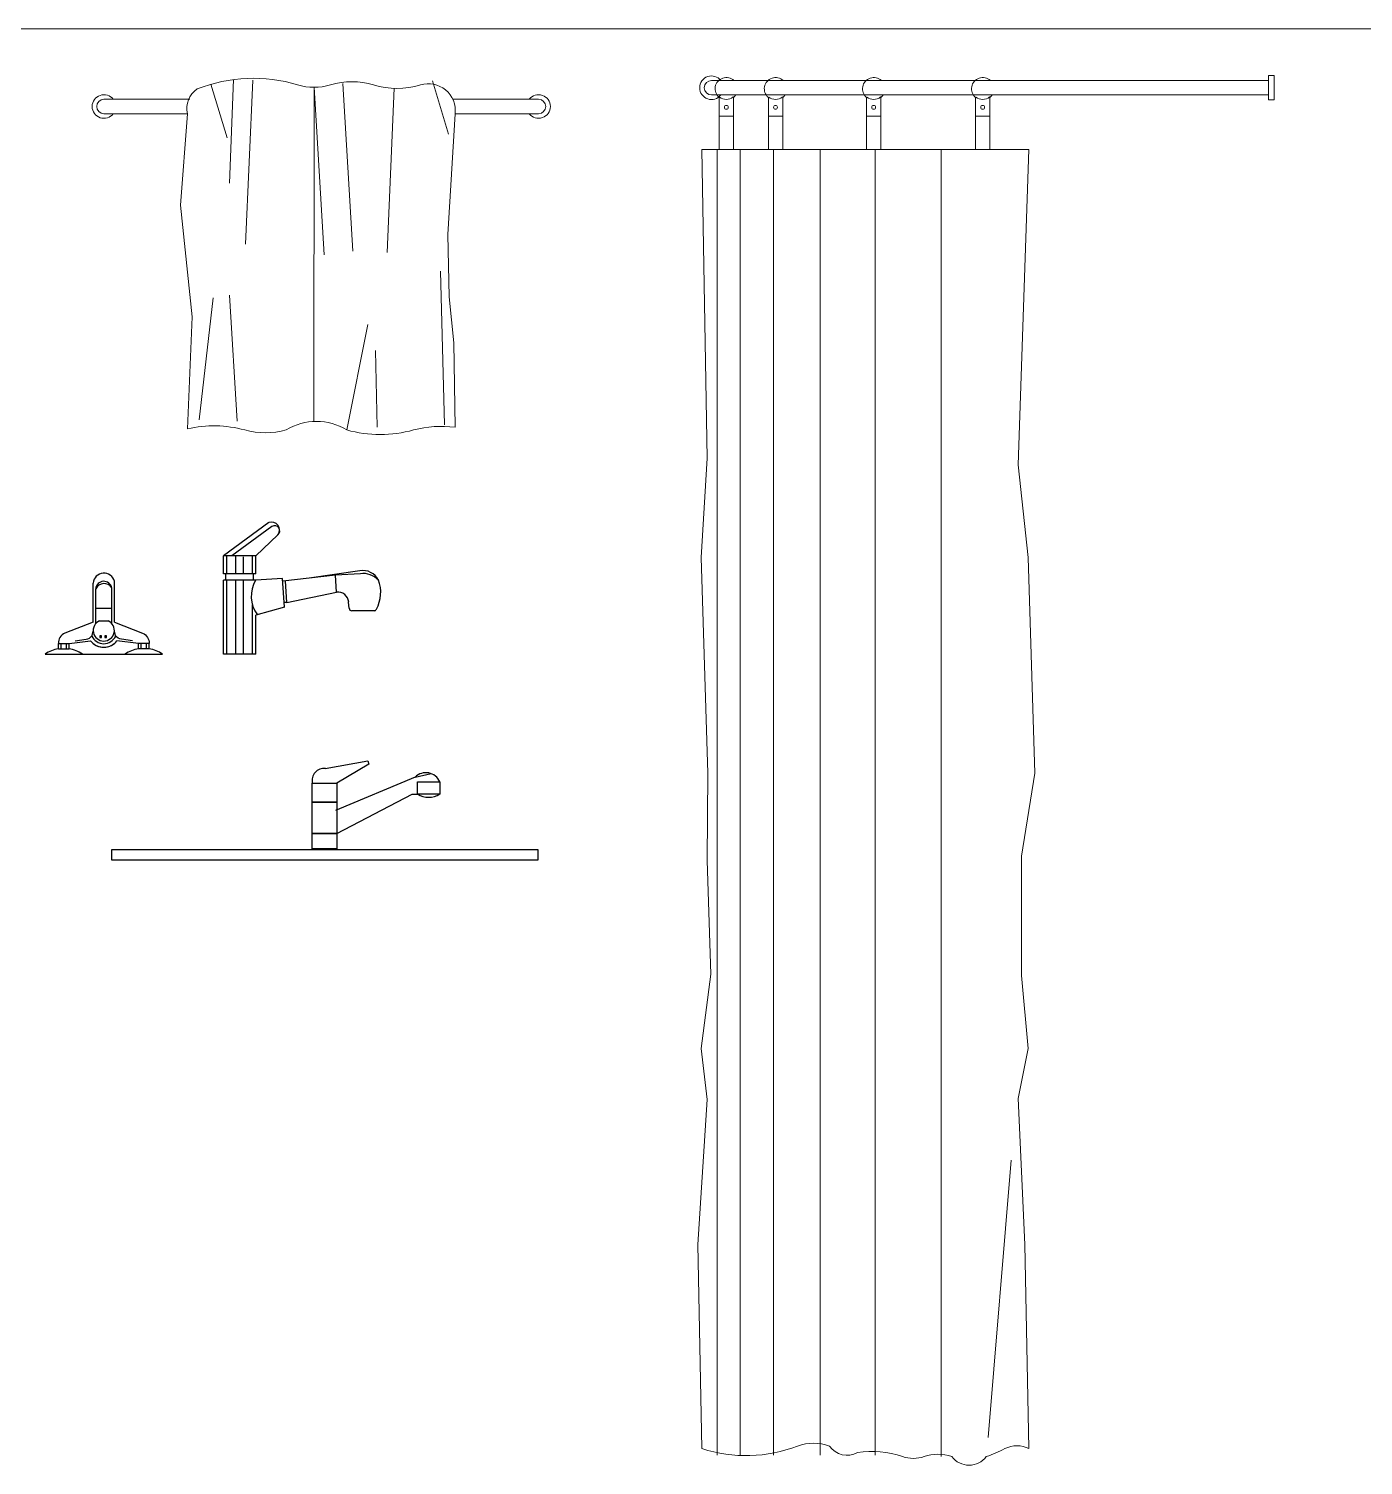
# Model space of a CAD drawing. Header units: inches. Extents: x 242965 to 445791, y 236206 to 423703.
# Drawn here: x 390520 to 393019, y 364399 to 367089 of the extents above; entities that cross this region are included whole.
import ezdxf

# ---------------------------------------------------------------- set-up
doc = ezdxf.new("R2010")
doc.units = ezdxf.units.IN
doc.header["$MEASUREMENT"] = 0
doc.layers.add('9', color=251, linetype='Continuous', lineweight=13)
doc.layers.add('e', color=96, linetype='Continuous', lineweight=5)
doc.layers.add('Furniture', color=155, linetype='Continuous')

# ---------------------------------------------------------------- blocks, each defined once
blk = doc.blocks.new('rem-wc1')
blk.add_line((1053.5, -36.4), (10.2, -36.4))
at = {"linetype": 'Continuous'}
for p, q in [((532, -41.1), (532, -138.9)), ((559, -41.2), (559, -138.9)), ((736.1, -41.1), (736.1, -138.9)), ((763.1, -41.2), (763.1, -138.9)), ((920, -41.1), (920, -138.9)), ((947, -41.2), (947, -138.9)), ((1012.2, -41.1), (1012.2, -138.9)), ((1039.2, -41.2), (1039.2, -138.9)), ((559, -75.9), (532, -75.9)), ((763.1, -75.9), (736.1, -75.9)), ((947, -75.9), (920, -75.9)), ((1039.2, -75.9), (1012.2, -75.9)), ((1071.5, -138.9), (458.9, -138.9)), ((623.2, -138.9), (623.2, -2586.8)), ((746.7, -138.9), (746.7, -2584.4)), ((850, -138.9), (850, -2584.4)), ((937.4, -138.9), (937.4, -2584.4)), ((1000, -138.9), (1000, -2584.4)), ((1043.1, -138.9), (1043.1, -2584.4))]:
    blk.add_line(p, q, dxfattribs=at)
blk.add_lwpolyline([(0, 0), (10.2, 0), (10.2, -45.9), (0, -45.9)], close=True, dxfattribs=at)
blk.add_lwpolyline([(1053.5, -9.4), (10.2, -9.4)])
for points in [[(458.9, -138.9), (478.9, -729), (460.2, -903), (447.8, -1306.9), (472.7, -1462.3), (472.7, -1686), (460.2, -1822.7), (478.9, -1915.9), (466.4, -2189.4), (458.9, -2571.9)], [(1071.5, -138.9), (1061.8, -716.5), (1072.8, -903), (1060.4, -1306.9), (1061.8, -1470.1), (1054.7, -1683.4), (1072.8, -1822.7), (1061.8, -1918.1), (1079, -2189.4), (1071.5, -2571.9)], [(535.1, -2550.9), (492.4, -2031.8)]]:
    blk.add_lwpolyline(points, dxfattribs=at)
blk.add_lwpolyline([(1071.5, -2571.9, -0.172427), (892.2, -2567, 0.178648), (832.5, -2567, -0.388635), (780.2, -2579.4, 0.123864), (695.6, -2586.8, -0.168775), (655.3, -2586.8, 0.168775), (603.5, -2586.8, -0.501902), (538.8, -2586.8, -0.035095), (504, -2571.9, 0.241922), (458.9, -2571.9)], format="xyb", dxfattribs=at)
for centre in [(545.6, -59.6), (749.8, -59.6), (933.7, -59.6), (1025.8, -59.6)]:
    blk.add_circle(centre, 3.65, dxfattribs=at)
for centre, radius, start, end in [((545.5, -25), 21.1, 309.7739, 132.4061), ((749.6, -25), 21.1, 309.7739, 132.4061), ((933.5, -25), 21.1, 309.7739, 132.4061), ((1025.7, -25), 21.1, 309.7739, 132.4061), ((1053.5, -22.9), 22.1, 217.7366, 142.2671), ((1053.5, -22.9), 13.5, 269.9991, 89.9972), ((545.5, -25), 21.1, 212.7613, 230.2261), ((536.1, -43.8), 5, 134.5098, 146.978), ((545.6, -23.5), 21.2, 232.2887, 306.9607), ((554.7, -43.8), 5, 31.1208, 42.8005), ((749.6, -25), 21.1, 212.7613, 230.2261), ((740.3, -43.8), 5, 134.5098, 146.978), ((749.8, -23.5), 21.2, 232.2887, 306.9607), ((758.9, -43.8), 5, 31.1208, 42.8005), ((933.5, -25), 21.1, 212.7613, 230.2261), ((924.2, -43.8), 5, 134.5098, 146.978), ((933.7, -23.5), 21.2, 232.2887, 306.9607), ((942.8, -43.8), 5, 31.1208, 42.8005), ((1025.7, -25), 21.1, 212.7613, 230.2261), ((1016.4, -43.8), 5, 134.5098, 146.978), ((1025.8, -23.5), 21.2, 232.2887, 306.9607), ((1034.9, -43.8), 5, 31.1208, 42.8005), ((1377.4, -58.1), 22.1, 37.7329, 322.2634), ((1377.4, -58.1), 13.5, 90.0028, 270.0009)]:
    blk.add_arc(centre, radius, start, end, dxfattribs=at)
blk = doc.blocks.new('khantam1')
at = {"linetype": 'Continuous'}
for p, q in [((-637.4, 48.3), (-667.5, -52.1)), ((-565.8, 34.1), (-552.4, -273.3)), ((-469.5, 42.9), (-488.4, -271.1)), ((-415.5, 36), (-434.4, -278.1)), ((-415.5, 36), (-415.1, -589.9)), ((-300.9, 49.3), (-287.5, -258.1)), ((-257.3, -143.6), (-264.6, 50.4)), ((-222.5, 41.7), (-252.6, -58.7)), ((-652.7, -308.5), (-659.8, -596.3)), ((-257.3, -353.5), (-271.5, -589.4)), ((-226.6, -358.2), (-200.7, -587)), ((-516.4, -408.3), (-476.9, -605.9)), ((-530.4, -456.8), (-534, -600.7))]:
    blk.add_line(p, q, dxfattribs=at)
for p, q in [((-679.7, -13.5), (-836.1, -13.5)), ((-178.5, -13.5), (-22.1, -13.5))]:
    blk.add_line(p, q)
blk.add_lwpolyline([(-178.5, -13.5), (-165.3, -184.6), (-187.4, -394.1), (-178.5, -603.6, 0.123964), (-285.7, -605.9, -0.134544), (-363.5, -605.9, 0.283759), (-476.9, -605.9, -0.134544), (-602, -605.9, 0.102427), (-679.7, -600.9), (-677.3, -442.6), (-668.5, -356.6), (-666.3, -239.7), (-679.7, -13.5), (-679.7, -13.5, -0.540611), (-615, 40.5, 0.148407), (-526.8, 40.5, -0.148407), (-446.2, 40.5, 0.148407), (-384.8, 40.5, -0.1693), (-196.7, 32.9, -0.312674), (-178.5, -13.5)], format="xyb", dxfattribs=at)
for points in [[(-675.4, 13.5), (-836.1, 13.5)], [(-182.8, 13.5), (-22.1, 13.5)]]:
    blk.add_lwpolyline(points)
for radius, start, end in [(22.1, 217.7366, 142.2671), (13.5, 269.9991, 89.9972)]:
    blk.add_arc((-22.1, 0), radius, start, end, dxfattribs=at)
blk = doc.blocks.new('A$C74453D6C')
at = {"layer": 'Furniture'}
for p, q in [((130, 60), (130, 136.6)), ((90, 60), (90, 133.4)), ((95, 57.6), (95, 122.5)), ((125, 57.6), (125, 124.2)), ((95.1, 86), (125.1, 86)), ((101.9, 62.7), (118.1, 62.7)), ((25, 20), (45, 20)), ((25, 10), (25, 20)), ((25, 10), (45, 10)), ((30, 10), (30, 20)), ((40, 10), (40, 20)), ((45, 20), (85.3, 25.2)), ((45, 10), (45, 20)), ((175, 20), (134.7, 25.2)), ((195, 20), (175, 20)), ((175, 10), (175, 20)), ((195, 10), (175, 10)), ((180, 10), (180, 20)), ((190, 10), (190, 20)), ((195, 10), (195, 20)), ((0, 0), (220, 0))]:
    blk.add_line(p, q, dxfattribs=at)
for points in [[(90, 60), (37.3, 39.3, 0.325264), (25, 20, -1.548051)], [(130, 60), (182.7, 39.3, -0.325264), (195, 20, 1.548051)], [(56.5, 25.2), (76.9, 28.1, 0.200633), (88.3, 34.9), (90.1, 43.1)], [(163.5, 25.2), (143.1, 28.1, -0.200633), (131.7, 34.9), (129.9, 43.1)]]:
    blk.add_lwpolyline(points, format="xyb", dxfattribs=at)
for points in [[(102.6, 31.3), (105.8, 31.3), (105.8, 34.2), (102.6, 34.2)], [(111.9, 31.3), (115.1, 31.3), (115.1, 34.2), (111.9, 34.2)]]:
    blk.add_lwpolyline(points, close=True, dxfattribs=at)
for centre, radius, start, end in [((110.3, 131.7), 20.3, 13.9375, 175.1867), ((110.1, 121.4), 15.2, 10.949, 175.5972), ((110.4, 115.6), 16.9, 30.5948, 155.9514), ((110, 44.6), 19.8, 114.0329, 65.9671), ((110, 44.6), 24.8, 205.4383, 334.5617), ((33.3, -47), 57.6, 98.2911, 125.3118), ((36.7, -47), 57.6, 54.6882, 81.7089), ((110, 44.3), 31.2, 217.6719, 309.0225), ((110, 44.3), 31.2, 230.9775, 322.3281), ((183.3, -47), 57.6, 98.2911, 125.3118), ((186.7, -47), 57.6, 54.6882, 81.7089)]:
    blk.add_arc(centre, radius, start, end, dxfattribs=at)
blk = doc.blocks.new('A$C49ED32B9')
at = {"layer": 'Furniture'}
for p, q in [((84.9, 246.7), (0, 184.3)), ((90.5, 239.2), (15.6, 184.3)), ((60, 184.3), (101.6, 223.8)), ((0, 150.7), (0, 184.3)), ((60, 184.3), (0, 184.3)), ((0, 150.7), (0, 180)), ((6, 150.7), (6, 184.3)), ((22.8, 150.7), (22.8, 184.3)), ((37.2, 150.7), (37.2, 182.7)), ((54, 150.7), (54, 183.9)), ((60, 150.7), (60, 184.3)), ((60, 150.7), (60, 180)), ((60, 150.7), (0, 150.7)), ((0, 73.2), (0, 138.7)), ((60, 138.7), (0, 138.7)), ((0, 85.2), (0, 138.7)), ((4, 138.7), (4, 150.7)), ((6, 73.2), (6, 138.7)), ((22.8, 73.2), (22.8, 138.7)), ((37.2, 73.2), (37.2, 138.7)), ((56, 138.7), (56, 150.7)), ((110.5, 141.9), (60, 138.7)), ((113.8, 88.4), (110.5, 141.9)), ((209.3, 148), (110.8, 136.9)), ((118.3, 97.1), (115.8, 137.2)), ((255, 156.3), (160.1, 142.5)), ((256, 150.9), (209.3, 148)), ((211.3, 116.1), (209.3, 148)), ((118.3, 97.1), (211.3, 116.1)), ((54, 0), (54, 92.5)), ((113.8, 88.4), (60, 73.2)), ((118.3, 97.1), (113.3, 96.8)), ((234.9, 86.2), (234.1, 97.6)), ((281.7, 81.5), (239.9, 81.5)), ((0, 0), (0, 73.2)), ((6, 0), (6, 73.2)), ((22.8, 0), (22.8, 73.2)), ((37.2, 0), (37.2, 73.2)), ((60, 0), (60, 73.2)), ((60, 0), (0, 0))]:
    blk.add_line(p, q, dxfattribs=at)
for centre, radius, start, end in [((89.9, 232.8), 14.7, 322.2289, 109.6584), ((95.6, 231.2), 9.54, 309.0592, 122.3029), ((109.8, 108.7), 58.2, 148.967, 216.6078), ((260.7, 123.9), 32.9, 27.2917, 100.079), ((260.9, 110.3), 40.9, 44.5625, 96.8352), ((226.8, 116), 67.3, 331.7887, 20.031), ((214.2, 96.3), 20, 3.7342, 98.2565), ((239.9, 86.5), 5, 183.7342, 270), ((281.7, 86.5), 5, 270, 331.7887)]:
    blk.add_arc(centre, radius, start, end, dxfattribs=at)
blk = doc.blocks.new('A$C651C54A1')
at = {"layer": 'Furniture'}
for p, q in [((400.1, 171.9), (479.9, 186)), ((481.7, 179.8), (421.7, 144.3)), ((479.9, 186), (481.7, 179.8)), ((568.5, 155.7), (598.2, 162)), ((568.5, 155.7), (419.4, 93.2)), ((421.7, 49.8), (563, 123.9)), ((563, 123.9), (573, 123.9))]:
    blk.add_line(p, q, dxfattribs=at)
for points in [[(421.7, 108.7), (375.7, 108.7), (375.7, 144.3), (421.7, 144.3)], [(614.4, 123.9), (573, 123.9), (573, 146.7), (614.4, 146.7)], [(421.7, 49.8), (375.7, 49.8), (375.7, 108.7), (421.7, 108.7)], [(421.7, 21.3), (375.7, 21.3), (375.7, 49.8), (421.7, 49.8)], [(798.1, 0), (0, 0), (0, 20), (798.1, 20)]]:
    blk.add_lwpolyline(points, close=True, dxfattribs=at)
for centre, radius, start, end in [((397.8, 149.3), 22.6, 84.0853, 192.9041), ((588.4, 135.4), 28.4, 23.4845, 134.4013), ((593.7, 154.9), 37.2, 236.2525, 303.7475)]:
    blk.add_arc(centre, radius, start, end, dxfattribs=at)

msp = doc.modelspace()

# ---------------------------------------------------------------- linework, layer by layer
at = {"layer": 'e'}
msp.add_line((291368.494, 367089.286), (443316.424, 367089.285), dxfattribs=at)

# ---------------------------------------------------------------- block references
for name, p in [('A$C49ED32B9', (390884.893, 365917.688)), ('A$C74453D6C', (390550.357, 365917.688)), ('A$C651C54A1', (390675.196, 365532.024))]:
    msp.add_blockref(name, p)
at = {"layer": '9', "xscale": -1}
for name, p in [('khantam1', (390638.594, 366943.607)), ('rem-wc1', (392852.072, 367001.722))]:
    msp.add_blockref(name, p, dxfattribs=at)

doc.saveas('drawing.dxf')
